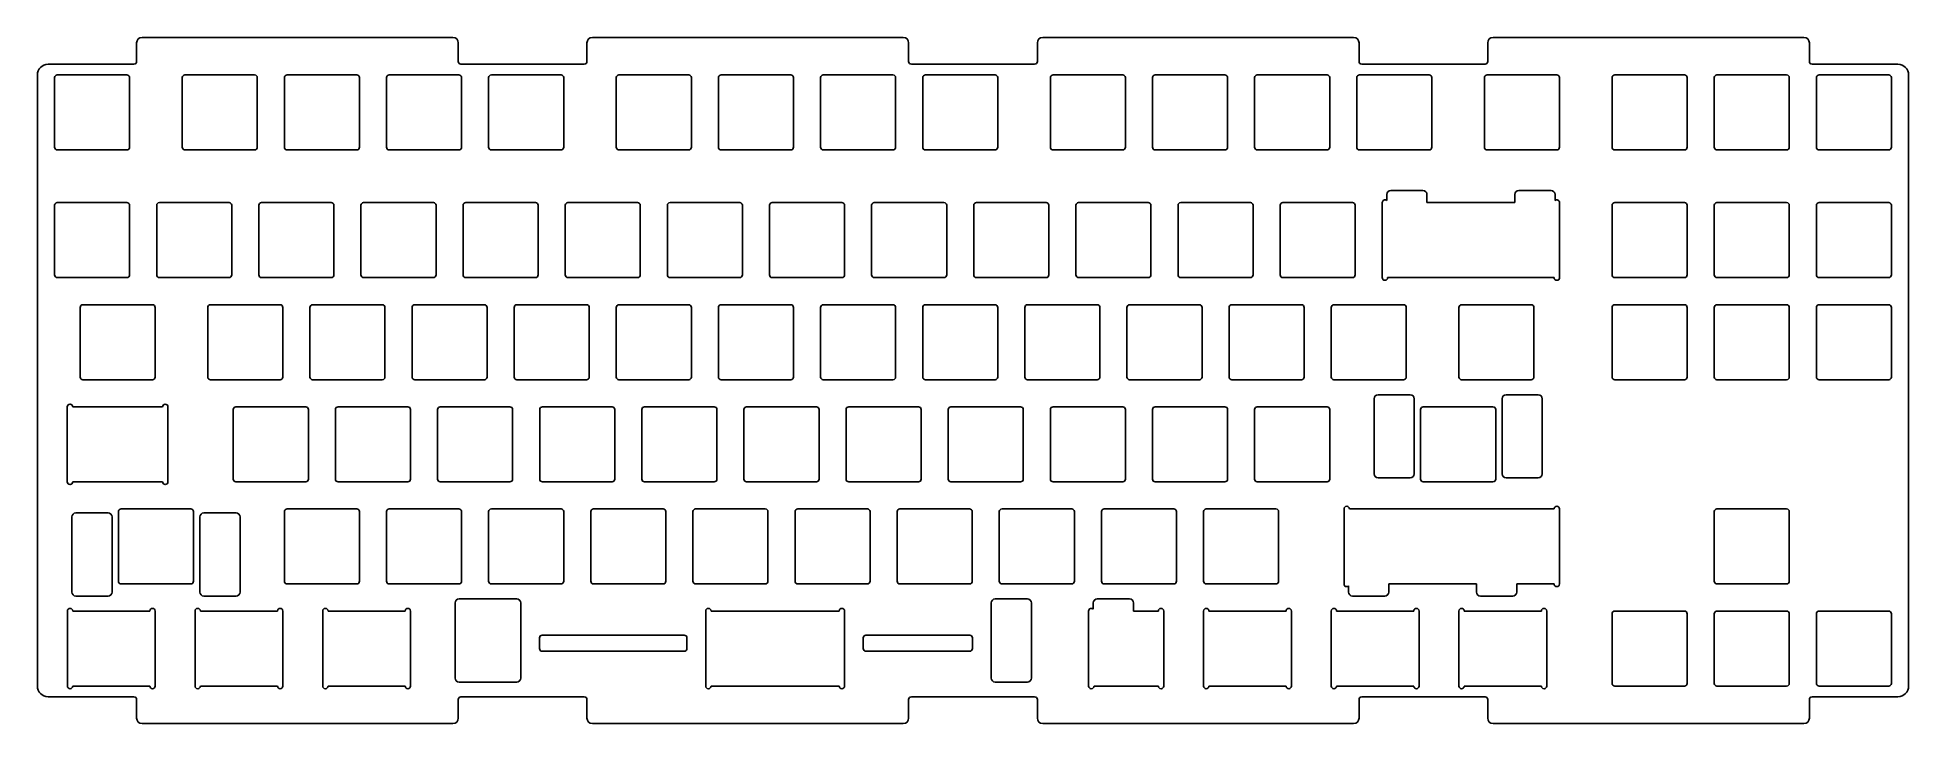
# Model space of a CAD drawing. Header units: inches. Extents: x -241 to 108, y -29 to 99.
import ezdxf

# ---------------------------------------------------------------- set-up
doc = ezdxf.new("R2010")
doc.units = ezdxf.units.IN
doc.header["$MEASUREMENT"] = 0

msp = doc.modelspace()

# ---------------------------------------------------------------- linework, layer by layer
for p, q in [((-222.17, 98.18, 1), (-222.17, 94.68, 1)), ((-163.17, 99.18, 1), (-221.17, 99.18, 1)), ((-162.17, 94.68, 1), (-162.17, 98.18, 1)), ((-138.17, 98.18, 1), (-138.17, 94.68, 1)), ((-79.17, 99.18, 1), (-137.17, 99.18, 1)), ((-78.17, 94.68, 1), (-78.17, 98.18, 1)), ((-54.17, 98.18, 1), (-54.17, 94.68, 1)), ((4.83, 99.18, 1), (-53.17, 99.18, 1)), ((5.83, 94.68, 1), (5.83, 98.18, 1)), ((29.83, 98.18, 1), (29.83, 94.68, 1)), ((88.83, 99.18, 1), (30.83, 99.18, 1)), ((89.83, 94.68, 1), (89.83, 98.18, 1)), ((-240.68, 92.18, 1), (-240.68, -21.84, 1)), ((-222.67, 94.18, 1), (-238.68, 94.18, 1)), ((-237.48, 91.68, 1), (-237.48, 78.68, 1)), ((-236.98, 92.18, 1), (-223.98, 92.18, 1)), ((-223.48, 91.68, 1), (-223.48, 78.68, 1)), ((-213.66, 78.68, 1), (-213.66, 91.68, 1)), ((-213.16, 92.18, 1), (-200.16, 92.18, 1)), ((-199.66, 91.68, 1), (-199.66, 78.68, 1)), ((-194.61, 78.68, 1), (-194.61, 91.68, 1)), ((-194.11, 92.18, 1), (-181.11, 92.18, 1)), ((-180.61, 91.68, 1), (-180.61, 78.68, 1)), ((-175.56, 78.68, 1), (-175.56, 91.68, 1)), ((-175.06, 92.18, 1), (-162.06, 92.18, 1)), ((-138.67, 94.18, 1), (-161.67, 94.18, 1)), ((-161.56, 91.68, 1), (-161.56, 78.68, 1)), ((-156.51, 78.68, 1), (-156.51, 91.68, 1)), ((-156.01, 92.18, 1), (-143.01, 92.18, 1)), ((-142.51, 91.68, 1), (-142.51, 78.68, 1)), ((-132.7, 78.68, 1), (-132.7, 91.68, 1)), ((-132.2, 92.18, 1), (-119.2, 92.18, 1)), ((-118.7, 91.68, 1), (-118.7, 78.68, 1)), ((-113.65, 78.68, 1), (-113.65, 91.68, 1)), ((-113.15, 92.18, 1), (-100.15, 92.18, 1)), ((-99.65, 91.68, 1), (-99.65, 78.68, 1)), ((-94.6, 78.68, 1), (-94.6, 91.68, 1)), ((-94.1, 92.18, 1), (-81.1, 92.18, 1)), ((-80.6, 91.68, 1), (-80.6, 78.68, 1)), ((-54.67, 94.18, 1), (-77.67, 94.18, 1)), ((-75.55, 78.68, 1), (-75.55, 91.68, 1)), ((-75.05, 92.18, 1), (-62.05, 92.18, 1)), ((-61.55, 91.68, 1), (-61.55, 78.68, 1)), ((-51.74, 78.68, 1), (-51.74, 91.68, 1)), ((-51.24, 92.18, 1), (-38.24, 92.18, 1)), ((-37.74, 91.68, 1), (-37.74, 78.68, 1)), ((-32.69, 78.68, 1), (-32.69, 91.68, 1)), ((-32.19, 92.18, 1), (-19.19, 92.18, 1)), ((-18.69, 91.68, 1), (-18.69, 78.68, 1)), ((-13.64, 78.68, 1), (-13.64, 91.68, 1)), ((-13.14, 92.18, 1), (-0.14, 92.18, 1)), ((0.36, 91.68, 1), (0.36, 78.68, 1)), ((5.41, 78.68, 1), (5.41, 91.68, 1)), ((5.91, 92.18, 1), (18.91, 92.18, 1)), ((29.33, 94.18, 1), (6.33, 94.18, 1)), ((19.41, 91.68, 1), (19.41, 78.68, 1)), ((29.22, 78.68, 1), (29.22, 91.68, 1)), ((29.72, 92.18, 1), (42.72, 92.18, 1)), ((43.22, 91.68, 1), (43.22, 78.68, 1)), ((53.04, 78.68, 1), (53.04, 91.68, 1)), ((53.54, 92.18, 1), (66.54, 92.18, 1)), ((67.04, 91.68, 1), (67.04, 78.68, 1)), ((72.09, 78.68, 1), (72.09, 91.68, 1)), ((72.59, 92.18, 1), (85.59, 92.18, 1)), ((86.09, 91.68, 1), (86.09, 78.68, 1)), ((90.33, 94.18, 1), (106.34, 94.18, 1)), ((91.14, 78.68, 1), (91.14, 91.68, 1)), ((91.64, 92.18, 1), (104.64, 92.18, 1)), ((105.14, 91.68, 1), (105.14, 78.68, 1)), ((108.34, 92.18, 1), (108.34, -21.84, 1)), ((-236.98, 78.18, 1), (-223.98, 78.18, 1)), ((-213.16, 78.18, 1), (-200.16, 78.18, 1)), ((-194.11, 78.18, 1), (-181.11, 78.18, 1)), ((-175.06, 78.18, 1), (-162.06, 78.18, 1)), ((-156.01, 78.18, 1), (-143.01, 78.18, 1)), ((-132.2, 78.18, 1), (-119.2, 78.18, 1)), ((-113.15, 78.18, 1), (-100.15, 78.18, 1)), ((-94.1, 78.18, 1), (-81.1, 78.18, 1)), ((-75.05, 78.18, 1), (-62.05, 78.18, 1)), ((-51.24, 78.18, 1), (-38.24, 78.18, 1)), ((-32.19, 78.18, 1), (-19.19, 78.18, 1)), ((-13.14, 78.18, 1), (-0.14, 78.18, 1)), ((5.91, 78.18, 1), (18.91, 78.18, 1)), ((29.72, 78.18, 1), (42.72, 78.18, 1)), ((53.54, 78.18, 1), (66.54, 78.18, 1)), ((72.59, 78.18, 1), (85.59, 78.18, 1)), ((91.64, 78.18, 1), (104.64, 78.18, 1)), ((11.01, 69.86, 1), (11.01, 68.73, 1)), ((17.76, 70.61, 1), (11.76, 70.61, 1)), ((18.51, 68.36, 1), (18.51, 69.86, 1)), ((34.89, 69.86, 1), (34.89, 68.36, 1)), ((41.64, 70.61, 1), (35.64, 70.61, 1)), ((42.39, 68.73, 1), (42.39, 69.86, 1)), ((-237.48, 67.86, 1), (-237.48, 54.86, 1)), ((-236.98, 68.36, 1), (-223.98, 68.36, 1)), ((-223.48, 67.86, 1), (-223.48, 54.86, 1)), ((-218.43, 54.86, 1), (-218.43, 67.86, 1)), ((-217.93, 68.36, 1), (-204.93, 68.36, 1)), ((-204.43, 67.86, 1), (-204.43, 54.86, 1)), ((-199.38, 54.86, 1), (-199.38, 67.86, 1)), ((-198.88, 68.36, 1), (-185.88, 68.36, 1)), ((-185.38, 67.86, 1), (-185.38, 54.86, 1)), ((-180.33, 54.86, 1), (-180.33, 67.86, 1)), ((-179.83, 68.36, 1), (-166.83, 68.36, 1)), ((-166.33, 67.86, 1), (-166.33, 54.86, 1)), ((-161.28, 54.86, 1), (-161.28, 67.86, 1)), ((-160.78, 68.36, 1), (-147.78, 68.36, 1)), ((-147.28, 67.86, 1), (-147.28, 54.86, 1)), ((-142.23, 54.86, 1), (-142.23, 67.86, 1)), ((-141.73, 68.36, 1), (-128.73, 68.36, 1)), ((-128.23, 67.86, 1), (-128.23, 54.86, 1)), ((-123.18, 54.86, 1), (-123.18, 67.86, 1)), ((-122.68, 68.36, 1), (-109.68, 68.36, 1)), ((-109.18, 67.86, 1), (-109.18, 54.86, 1)), ((-104.13, 54.86, 1), (-104.13, 67.86, 1)), ((-103.63, 68.36, 1), (-90.63, 68.36, 1)), ((-90.13, 67.86, 1), (-90.13, 54.86, 1)), ((-85.08, 54.86, 1), (-85.08, 67.86, 1)), ((-84.58, 68.36, 1), (-71.58, 68.36, 1)), ((-71.08, 67.86, 1), (-71.08, 54.86, 1)), ((-66.03, 54.86, 1), (-66.03, 67.86, 1)), ((-65.53, 68.36, 1), (-52.53, 68.36, 1)), ((-52.03, 67.86, 1), (-52.03, 54.86, 1)), ((-46.98, 54.86, 1), (-46.98, 67.86, 1)), ((-46.48, 68.36, 1), (-33.48, 68.36, 1)), ((-32.98, 67.86, 1), (-32.98, 54.86, 1)), ((-27.93, 54.86, 1), (-27.93, 67.86, 1)), ((-27.43, 68.36, 1), (-14.43, 68.36, 1)), ((-13.93, 67.86, 1), (-13.93, 54.86, 1)), ((-8.88, 54.86, 1), (-8.88, 67.86, 1)), ((-8.38, 68.36, 1), (4.62, 68.36, 1)), ((5.12, 67.86, 1), (5.12, 54.86, 1)), ((10.17, 54.36, 1), (10.17, 68.36, 1)), ((18.51, 68.36, 1), (34.89, 68.36, 1)), ((43.22, 68.36, 1), (43.22, 54.36, 1)), ((53.04, 54.86, 1), (53.04, 67.86, 1)), ((53.54, 68.36, 1), (66.54, 68.36, 1)), ((67.04, 67.86, 1), (67.04, 54.86, 1)), ((72.09, 54.86, 1), (72.09, 67.86, 1)), ((72.59, 68.36, 1), (85.59, 68.36, 1)), ((86.09, 67.86, 1), (86.09, 54.86, 1)), ((91.14, 54.86, 1), (91.14, 67.86, 1)), ((91.64, 68.36, 1), (104.64, 68.36, 1)), ((105.14, 67.86, 1), (105.14, 54.86, 1)), ((-236.98, 54.36, 1), (-223.98, 54.36, 1)), ((-217.93, 54.36, 1), (-204.93, 54.36, 1)), ((-198.88, 54.36, 1), (-185.88, 54.36, 1)), ((-179.83, 54.36, 1), (-166.83, 54.36, 1)), ((-160.78, 54.36, 1), (-147.78, 54.36, 1)), ((-141.73, 54.36, 1), (-128.73, 54.36, 1)), ((-122.68, 54.36, 1), (-109.68, 54.36, 1)), ((-103.63, 54.36, 1), (-90.63, 54.36, 1)), ((-84.58, 54.36, 1), (-71.58, 54.36, 1)), ((-65.53, 54.36, 1), (-52.53, 54.36, 1)), ((-46.48, 54.36, 1), (-33.48, 54.36, 1)), ((-27.43, 54.36, 1), (-14.43, 54.36, 1)), ((-8.38, 54.36, 1), (4.62, 54.36, 1)), ((42.22, 54.36, 1), (11.17, 54.36, 1)), ((53.54, 54.36, 1), (66.54, 54.36, 1)), ((72.59, 54.36, 1), (85.59, 54.36, 1)), ((91.64, 54.36, 1), (104.64, 54.36, 1)), ((-232.21, 49.31, 1), (-219.21, 49.31, 1)), ((-208.4, 49.31, 1), (-195.4, 49.31, 1)), ((-189.35, 49.31, 1), (-176.35, 49.31, 1)), ((-170.3, 49.31, 1), (-157.3, 49.31, 1)), ((-151.25, 49.31, 1), (-138.25, 49.31, 1)), ((-132.2, 49.31, 1), (-119.2, 49.31, 1)), ((-113.15, 49.31, 1), (-100.15, 49.31, 1)), ((-94.1, 49.31, 1), (-81.1, 49.31, 1)), ((-75.05, 49.31, 1), (-62.05, 49.31, 1)), ((-56, 49.31, 1), (-43, 49.31, 1)), ((-36.95, 49.31, 1), (-23.95, 49.31, 1)), ((-17.9, 49.31, 1), (-4.9, 49.31, 1)), ((1.15, 49.31, 1), (14.15, 49.31, 1)), ((24.96, 49.31, 1), (37.96, 49.31, 1)), ((53.54, 49.31, 1), (66.54, 49.31, 1)), ((72.59, 49.31, 1), (85.59, 49.31, 1)), ((91.64, 49.31, 1), (104.64, 49.31, 1)), ((-232.71, 35.81, 1), (-232.71, 48.81, 1)), ((-218.71, 48.81, 1), (-218.71, 35.81, 1)), ((-208.9, 35.81, 1), (-208.9, 48.81, 1)), ((-194.9, 48.81, 1), (-194.9, 35.81, 1)), ((-189.85, 35.81, 1), (-189.85, 48.81, 1)), ((-175.85, 48.81, 1), (-175.85, 35.81, 1)), ((-170.8, 35.81, 1), (-170.8, 48.81, 1)), ((-156.8, 48.81, 1), (-156.8, 35.81, 1)), ((-151.75, 35.81, 1), (-151.75, 48.81, 1)), ((-137.75, 48.81, 1), (-137.75, 35.81, 1)), ((-132.7, 35.81, 1), (-132.7, 48.81, 1)), ((-118.7, 48.81, 1), (-118.7, 35.81, 1)), ((-113.65, 35.81, 1), (-113.65, 48.81, 1)), ((-99.65, 48.81, 1), (-99.65, 35.81, 1)), ((-94.6, 35.81, 1), (-94.6, 48.81, 1)), ((-80.6, 48.81, 1), (-80.6, 35.81, 1)), ((-75.55, 35.81, 1), (-75.55, 48.81, 1)), ((-61.55, 48.81, 1), (-61.55, 35.81, 1)), ((-56.5, 35.81, 1), (-56.5, 48.81, 1)), ((-42.5, 48.81, 1), (-42.5, 35.81, 1)), ((-37.45, 35.81, 1), (-37.45, 48.81, 1)), ((-23.45, 48.81, 1), (-23.45, 35.81, 1)), ((-18.4, 35.81, 1), (-18.4, 48.81, 1)), ((-4.4, 48.81, 1), (-4.4, 35.81, 1)), ((0.65, 35.81, 1), (0.65, 48.81, 1)), ((14.65, 48.81, 1), (14.65, 35.81, 1)), ((24.46, 35.81, 1), (24.46, 48.81, 1)), ((38.46, 48.81, 1), (38.46, 35.81, 1)), ((53.04, 35.81, 1), (53.04, 48.81, 1)), ((67.04, 48.81, 1), (67.04, 35.81, 1)), ((72.09, 35.81, 1), (72.09, 48.81, 1)), ((86.09, 48.81, 1), (86.09, 35.81, 1)), ((91.14, 35.81, 1), (91.14, 48.81, 1)), ((105.14, 48.81, 1), (105.14, 35.81, 1)), ((-232.21, 35.31, 1), (-219.21, 35.31, 1)), ((-208.4, 35.31, 1), (-195.4, 35.31, 1)), ((-189.35, 35.31, 1), (-176.35, 35.31, 1)), ((-170.3, 35.31, 1), (-157.3, 35.31, 1)), ((-151.25, 35.31, 1), (-138.25, 35.31, 1)), ((-132.2, 35.31, 1), (-119.2, 35.31, 1)), ((-113.15, 35.31, 1), (-100.15, 35.31, 1)), ((-94.1, 35.31, 1), (-81.1, 35.31, 1)), ((-75.05, 35.31, 1), (-62.05, 35.31, 1)), ((-56, 35.31, 1), (-43, 35.31, 1)), ((-36.95, 35.31, 1), (-23.95, 35.31, 1)), ((-17.9, 35.31, 1), (-4.9, 35.31, 1)), ((1.15, 35.31, 1), (14.15, 35.31, 1)), ((24.96, 35.31, 1), (37.96, 35.31, 1)), ((53.54, 35.31, 1), (66.54, 35.31, 1)), ((72.59, 35.31, 1), (85.59, 35.31, 1)), ((91.64, 35.31, 1), (104.64, 35.31, 1)), ((8.63, 17.76, 1), (8.63, 31.76, 1)), ((9.38, 32.51, 1), (15.38, 32.51, 1)), ((16.13, 31.76, 1), (16.13, 17.76, 1)), ((32.51, 17.76, 1), (32.51, 31.76, 1)), ((33.26, 32.51, 1), (39.26, 32.51, 1)), ((40.01, 31.76, 1), (40.01, 17.76, 1)), ((-235.1, 16.26, 1), (-235.1, 30.26, 1)), ((-234.1, 30.26, 1), (-217.33, 30.26, 1)), ((-216.33, 30.26, 1), (-216.33, 16.26, 1)), ((-204.14, 16.76, 1), (-204.14, 29.76, 1)), ((-203.64, 30.26, 1), (-190.64, 30.26, 1)), ((-190.14, 29.76, 1), (-190.14, 16.76, 1)), ((-185.09, 16.76, 1), (-185.09, 29.76, 1)), ((-184.59, 30.26, 1), (-171.59, 30.26, 1)), ((-171.09, 29.76, 1), (-171.09, 16.76, 1)), ((-166.04, 16.76, 1), (-166.04, 29.76, 1)), ((-165.54, 30.26, 1), (-152.54, 30.26, 1)), ((-152.04, 29.76, 1), (-152.04, 16.76, 1)), ((-146.99, 16.76, 1), (-146.99, 29.76, 1)), ((-146.49, 30.26, 1), (-133.49, 30.26, 1)), ((-132.99, 29.76, 1), (-132.99, 16.76, 1)), ((-127.94, 16.76, 1), (-127.94, 29.76, 1)), ((-127.44, 30.26, 1), (-114.44, 30.26, 1)), ((-113.94, 29.76, 1), (-113.94, 16.76, 1)), ((-108.89, 16.76, 1), (-108.89, 29.76, 1)), ((-108.39, 30.26, 1), (-95.39, 30.26, 1)), ((-94.89, 29.76, 1), (-94.89, 16.76, 1)), ((-89.84, 16.76, 1), (-89.84, 29.76, 1)), ((-89.34, 30.26, 1), (-76.34, 30.26, 1)), ((-75.84, 29.76, 1), (-75.84, 16.76, 1)), ((-70.79, 16.76, 1), (-70.79, 29.76, 1)), ((-70.29, 30.26, 1), (-57.29, 30.26, 1)), ((-56.79, 29.76, 1), (-56.79, 16.76, 1)), ((-51.74, 16.76, 1), (-51.74, 29.76, 1)), ((-51.24, 30.26, 1), (-38.24, 30.26, 1)), ((-37.74, 29.76, 1), (-37.74, 16.76, 1)), ((-32.69, 16.76, 1), (-32.69, 29.76, 1)), ((-32.19, 30.26, 1), (-19.19, 30.26, 1)), ((-18.69, 29.76, 1), (-18.69, 16.76, 1)), ((-13.64, 16.76, 1), (-13.64, 29.76, 1)), ((-13.14, 30.26, 1), (-0.14, 30.26, 1)), ((0.36, 29.76, 1), (0.36, 16.76, 1)), ((17.32, 16.76, 1), (17.32, 29.76, 1)), ((30.82, 30.26, 1), (17.82, 30.26, 1)), ((31.32, 29.76, 1), (31.32, 16.76, 1)), ((-217.33, 16.26, 1), (-234.1, 16.26, 1)), ((-203.64, 16.26, 1), (-190.64, 16.26, 1)), ((-184.59, 16.26, 1), (-171.59, 16.26, 1)), ((-165.54, 16.26, 1), (-152.54, 16.26, 1)), ((-146.49, 16.26, 1), (-133.49, 16.26, 1)), ((-127.44, 16.26, 1), (-114.44, 16.26, 1)), ((-108.39, 16.26, 1), (-95.39, 16.26, 1)), ((-89.34, 16.26, 1), (-76.34, 16.26, 1)), ((-70.29, 16.26, 1), (-57.29, 16.26, 1)), ((-51.24, 16.26, 1), (-38.24, 16.26, 1)), ((-32.19, 16.26, 1), (-19.19, 16.26, 1)), ((-13.14, 16.26, 1), (-0.14, 16.26, 1)), ((15.38, 17.01, 1), (9.38, 17.01, 1)), ((30.82, 16.26, 1), (17.82, 16.26, 1)), ((39.26, 17.01, 1), (33.26, 17.01, 1)), ((-225.57, -2.29, 1), (-225.57, 10.71, 1)), ((-212.07, 11.21, 1), (-225.07, 11.21, 1)), ((-211.57, 10.71, 1), (-211.57, -2.29, 1)), ((-194.61, -2.29, 1), (-194.61, 10.71, 1)), ((-194.11, 11.21, 1), (-181.11, 11.21, 1)), ((-180.61, 10.71, 1), (-180.61, -2.29, 1)), ((-175.56, -2.29, 1), (-175.56, 10.71, 1)), ((-175.06, 11.21, 1), (-162.06, 11.21, 1)), ((-161.56, 10.71, 1), (-161.56, -2.29, 1)), ((-156.51, -2.29, 1), (-156.51, 10.71, 1)), ((-156.01, 11.21, 1), (-143.01, 11.21, 1)), ((-142.51, 10.71, 1), (-142.51, -2.29, 1)), ((-137.46, -2.29, 1), (-137.46, 10.71, 1)), ((-136.96, 11.21, 1), (-123.96, 11.21, 1)), ((-123.46, 10.71, 1), (-123.46, -2.29, 1)), ((-118.41, -2.29, 1), (-118.41, 10.71, 1)), ((-117.91, 11.21, 1), (-104.91, 11.21, 1)), ((-104.41, 10.71, 1), (-104.41, -2.29, 1)), ((-99.36, -2.29, 1), (-99.36, 10.71, 1)), ((-98.86, 11.21, 1), (-85.86, 11.21, 1)), ((-85.36, 10.71, 1), (-85.36, -2.29, 1)), ((-80.31, -2.29, 1), (-80.31, 10.71, 1)), ((-79.81, 11.21, 1), (-66.81, 11.21, 1)), ((-66.31, 10.71, 1), (-66.31, -2.29, 1)), ((-61.26, -2.29, 1), (-61.26, 10.71, 1)), ((-60.76, 11.21, 1), (-47.76, 11.21, 1)), ((-47.26, 10.71, 1), (-47.26, -2.29, 1)), ((-42.21, -2.29, 1), (-42.21, 10.71, 1)), ((-41.71, 11.21, 1), (-28.71, 11.21, 1)), ((-28.21, 10.71, 1), (-28.21, -2.29, 1)), ((-23.16, -2.29, 1), (-23.16, 10.71, 1)), ((-22.66, 11.21, 1), (-9.66, 11.21, 1)), ((-9.16, 10.71, 1), (-9.16, -2.29, 1)), ((3.03, -2.79, 1), (3.03, 11.21, 1)), ((4.03, 11.21, 1), (42.22, 11.21, 1)), ((43.22, 11.21, 1), (43.22, -2.79, 1)), ((72.09, -2.29, 1), (72.09, 10.71, 1)), ((72.59, 11.21, 1), (85.59, 11.21, 1)), ((86.09, 10.71, 1), (86.09, -2.29, 1)), ((-234.26, -4.29, 1), (-234.26, 9.71, 1)), ((-233.51, 10.46, 1), (-227.51, 10.46, 1)), ((-226.76, 9.71, 1), (-226.76, -4.29, 1)), ((-210.38, -4.29, 1), (-210.38, 9.71, 1)), ((-209.63, 10.46, 1), (-203.63, 10.46, 1)), ((-202.88, 9.71, 1), (-202.88, -4.29, 1)), ((-212.07, -2.79, 1), (-225.07, -2.79, 1)), ((-194.11, -2.79, 1), (-181.11, -2.79, 1)), ((-175.06, -2.79, 1), (-162.06, -2.79, 1)), ((-156.01, -2.79, 1), (-143.01, -2.79, 1)), ((-136.96, -2.79, 1), (-123.96, -2.79, 1)), ((-117.91, -2.79, 1), (-104.91, -2.79, 1)), ((-98.86, -2.79, 1), (-85.86, -2.79, 1)), ((-79.81, -2.79, 1), (-66.81, -2.79, 1)), ((-60.76, -2.79, 1), (-47.76, -2.79, 1)), ((-41.71, -2.79, 1), (-28.71, -2.79, 1)), ((-22.66, -2.79, 1), (-9.66, -2.79, 1)), ((3.87, -4.29, 1), (3.87, -3.16, 1)), ((27.74, -2.79, 1), (11.37, -2.79, 1)), ((11.37, -2.79, 1), (11.37, -4.29, 1)), ((27.74, -4.29, 1), (27.74, -2.79, 1)), ((42.22, -2.79, 1), (35.24, -2.79, 1)), ((35.24, -2.79, 1), (35.24, -4.29, 1)), ((72.59, -2.79, 1), (85.59, -2.79, 1)), ((-227.51, -5.04, 1), (-233.51, -5.04, 1)), ((-203.63, -5.04, 1), (-209.63, -5.04, 1)), ((-162.78, -20.34, 1), (-162.78, -6.34, 1)), ((-162.03, -5.59, 1), (-151.28, -5.59, 1)), ((-150.53, -6.34, 1), (-150.53, -20.34, 1)), ((-62.78, -20.34, 1), (-62.78, -6.34, 1)), ((-62.03, -5.59, 1), (-56.03, -5.59, 1)), ((-55.28, -6.34, 1), (-55.28, -20.34, 1)), ((-43.73, -7.5, 1), (-43.73, -6.34, 1)), ((-42.98, -5.59, 1), (-36.98, -5.59, 1)), ((-36.23, -6.34, 1), (-36.23, -7.84, 1)), ((10.62, -5.04, 1), (4.62, -5.04, 1)), ((34.49, -5.04, 1), (28.49, -5.04, 1)), ((-235.09, -21.84, 1), (-235.09, -7.84, 1)), ((-234.09, -7.84, 1), (-219.71, -7.84, 1)), ((-218.71, -7.84, 1), (-218.71, -21.84, 1)), ((-211.28, -21.84, 1), (-211.28, -7.84, 1)), ((-210.28, -7.84, 1), (-195.9, -7.84, 1)), ((-194.9, -7.84, 1), (-194.9, -21.84, 1)), ((-187.47, -21.84, 1), (-187.47, -7.84, 1)), ((-186.47, -7.84, 1), (-172.09, -7.84, 1)), ((-171.09, -7.84, 1), (-171.09, -21.84, 1)), ((-116.03, -21.84, 1), (-116.03, -7.84, 1)), ((-115.03, -7.84, 1), (-91.13, -7.84, 1)), ((-90.13, -7.84, 1), (-90.13, -21.84, 1)), ((-44.6, -21.84, 1), (-44.6, -7.84, 1)), ((-36.23, -7.84, 1), (-31.6, -7.84, 1)), ((-30.6, -7.84, 1), (-30.6, -21.84, 1)), ((-23.16, -21.84, 1), (-23.16, -7.84, 1)), ((-22.16, -7.84, 1), (-7.78, -7.84, 1)), ((-6.78, -7.84, 1), (-6.78, -21.84, 1)), ((0.65, -21.84, 1), (0.65, -7.84, 1)), ((1.65, -7.84, 1), (16.03, -7.84, 1)), ((17.03, -7.84, 1), (17.03, -21.84, 1)), ((24.46, -21.84, 1), (24.46, -7.84, 1)), ((25.46, -7.84, 1), (39.84, -7.84, 1)), ((40.84, -7.84, 1), (40.84, -21.84, 1)), ((53.04, -21.34, 1), (53.04, -8.34, 1)), ((53.54, -7.84, 1), (66.54, -7.84, 1)), ((67.04, -8.34, 1), (67.04, -21.34, 1)), ((72.09, -21.34, 1), (72.09, -8.34, 1)), ((72.59, -7.84, 1), (85.59, -7.84, 1)), ((86.09, -8.34, 1), (86.09, -21.34, 1)), ((91.14, -21.34, 1), (91.14, -8.34, 1)), ((91.64, -7.84, 1), (104.64, -7.84, 1)), ((105.14, -8.34, 1), (105.14, -21.34, 1)), ((-147.03, -14.84, 1), (-147.03, -12.84, 1)), ((-146.53, -12.34, 1), (-120.03, -12.34, 1)), ((-119.53, -12.84, 1), (-119.53, -14.84, 1)), ((-86.63, -14.84, 1), (-86.63, -12.84, 1)), ((-86.13, -12.34, 1), (-66.78, -12.34, 1)), ((-66.28, -12.84, 1), (-66.28, -14.84, 1)), ((-120.03, -15.34, 1), (-146.53, -15.34, 1)), ((-66.78, -15.34, 1), (-86.13, -15.34, 1)), ((-222.67, -23.84, 1), (-238.68, -23.84, 1)), ((-219.71, -21.84, 1), (-234.09, -21.84, 1)), ((-222.17, -24.34, 1), (-222.17, -27.84, 1)), ((-195.9, -21.84, 1), (-210.28, -21.84, 1)), ((-172.09, -21.84, 1), (-186.47, -21.84, 1)), ((-162.17, -27.84, 1), (-162.17, -24.34, 1)), ((-151.28, -21.09, 1), (-162.03, -21.09, 1)), ((-161.67, -23.84, 1), (-138.67, -23.84, 1)), ((-138.17, -24.34, 1), (-138.17, -27.84, 1)), ((-91.13, -21.84, 1), (-115.03, -21.84, 1)), ((-78.17, -27.84, 1), (-78.17, -24.34, 1)), ((-77.67, -23.84, 1), (-54.67, -23.84, 1)), ((-56.03, -21.09, 1), (-62.03, -21.09, 1)), ((-54.17, -24.34, 1), (-54.17, -27.84, 1)), ((-31.6, -21.84, 1), (-43.6, -21.84, 1)), ((-7.78, -21.84, 1), (-22.16, -21.84, 1)), ((16.03, -21.84, 1), (1.65, -21.84, 1)), ((5.83, -27.84, 1), (5.83, -24.34, 1)), ((6.33, -23.84, 1), (29.33, -23.84, 1)), ((39.84, -21.84, 1), (25.46, -21.84, 1)), ((29.83, -24.34, 1), (29.83, -27.84, 1)), ((53.54, -21.84, 1), (66.54, -21.84, 1)), ((72.59, -21.84, 1), (85.59, -21.84, 1)), ((89.83, -27.84, 1), (89.83, -24.34, 1)), ((90.33, -23.84, 1), (106.34, -23.84, 1)), ((91.64, -21.84, 1), (104.64, -21.84, 1)), ((-221.17, -28.84, 1), (-163.17, -28.84, 1)), ((-137.17, -28.84, 1), (-79.17, -28.84, 1)), ((-53.17, -28.84, 1), (4.83, -28.84, 1)), ((30.83, -28.84, 1), (88.83, -28.84, 1))]:
    msp.add_line(p, q)
for centre, radius, start, end in [((-221.17, 98.18, 1), 1, 90, 180), ((-163.17, 98.18, 1), 1, 0, 90), ((-137.17, 98.18, 1), 1, 90, 180), ((-79.17, 98.18, 1), 1, 0, 90), ((-53.17, 98.18, 1), 1, 90, 180), ((4.83, 98.18, 1), 1, 0, 90), ((30.83, 98.18, 1), 1, 90, 180), ((88.83, 98.18, 1), 1, 0, 90), ((-222.67, 94.68, 1), 0.5, 270, 0), ((-161.67, 94.68, 1), 0.5, 180, 270), ((-138.67, 94.68, 1), 0.5, 270, 0), ((-77.67, 94.68, 1), 0.5, 180, 270), ((-54.67, 94.68, 1), 0.5, 270, 0), ((6.33, 94.68, 1), 0.5, 180, 270), ((29.33, 94.68, 1), 0.5, 270, 0), ((90.33, 94.68, 1), 0.5, 180, 270), ((-238.68, 92.18, 1), 2, 90, 180), ((-236.98, 91.68, 1), 0.5, 90, 180), ((-223.98, 91.68, 1), 0.5, 0, 90), ((-213.16, 91.68, 1), 0.5, 90, 180), ((-200.16, 91.68, 1), 0.5, 0, 90), ((-194.11, 91.68, 1), 0.5, 90, 180), ((-181.11, 91.68, 1), 0.5, 0, 90), ((-175.06, 91.68, 1), 0.5, 90, 180), ((-162.06, 91.68, 1), 0.5, 0, 90), ((-156.01, 91.68, 1), 0.5, 90, 180), ((-143.01, 91.68, 1), 0.5, 0, 90), ((-132.2, 91.68, 1), 0.5, 90, 180), ((-119.2, 91.68, 1), 0.5, 0, 90), ((-113.15, 91.68, 1), 0.5, 90, 180), ((-100.15, 91.68, 1), 0.5, 0, 90), ((-94.1, 91.68, 1), 0.5, 90, 180), ((-81.1, 91.68, 1), 0.5, 0, 90), ((-75.05, 91.68, 1), 0.5, 90, 180), ((-62.05, 91.68, 1), 0.5, 0, 90), ((-51.24, 91.68, 1), 0.5, 90, 180), ((-38.24, 91.68, 1), 0.5, 0, 90), ((-32.19, 91.68, 1), 0.5, 90, 180), ((-19.19, 91.68, 1), 0.5, 0, 90), ((-13.14, 91.68, 1), 0.5, 90, 180), ((-0.14, 91.68, 1), 0.5, 0, 90), ((5.91, 91.68, 1), 0.5, 90, 180), ((18.91, 91.68, 1), 0.5, 0, 90), ((29.72, 91.68, 1), 0.5, 90, 180), ((42.72, 91.68, 1), 0.5, 0, 90), ((53.54, 91.68, 1), 0.5, 90, 180), ((66.54, 91.68, 1), 0.5, 0, 90), ((72.59, 91.68, 1), 0.5, 90, 180), ((85.59, 91.68, 1), 0.5, 0, 90), ((91.64, 91.68, 1), 0.5, 90, 180), ((104.64, 91.68, 1), 0.5, 0, 90), ((106.34, 92.18, 1), 2, 0, 90), ((-236.98, 78.68, 1), 0.5, 180, 270), ((-223.98, 78.68, 1), 0.5, 270, 0), ((-213.16, 78.68, 1), 0.5, 180, 270), ((-200.16, 78.68, 1), 0.5, 270, 0), ((-194.11, 78.68, 1), 0.5, 180, 270), ((-181.11, 78.68, 1), 0.5, 270, 0), ((-175.06, 78.68, 1), 0.5, 180, 270), ((-162.06, 78.68, 1), 0.5, 270, 0), ((-156.01, 78.68, 1), 0.5, 180, 270), ((-143.01, 78.68, 1), 0.5, 270, 0), ((-132.2, 78.68, 1), 0.5, 180, 270), ((-119.2, 78.68, 1), 0.5, 270, 0), ((-113.15, 78.68, 1), 0.5, 180, 270), ((-100.15, 78.68, 1), 0.5, 270, 0), ((-94.1, 78.68, 1), 0.5, 180, 270), ((-81.1, 78.68, 1), 0.5, 270, 0), ((-75.05, 78.68, 1), 0.5, 180, 270), ((-62.05, 78.68, 1), 0.5, 270, 0), ((-51.24, 78.68, 1), 0.5, 180, 270), ((-38.24, 78.68, 1), 0.5, 270, 0), ((-32.19, 78.68, 1), 0.5, 180, 270), ((-19.19, 78.68, 1), 0.5, 270, 0), ((-13.14, 78.68, 1), 0.5, 180, 270), ((-0.14, 78.68, 1), 0.5, 270, 0), ((5.91, 78.68, 1), 0.5, 180, 270), ((18.91, 78.68, 1), 0.5, 270, 0), ((29.72, 78.68, 1), 0.5, 180, 270), ((42.72, 78.68, 1), 0.5, 270, 0), ((53.54, 78.68, 1), 0.5, 180, 270), ((66.54, 78.68, 1), 0.5, 270, 0), ((72.59, 78.68, 1), 0.5, 180, 270), ((85.59, 78.68, 1), 0.5, 270, 0), ((91.64, 78.68, 1), 0.5, 180, 270), ((104.64, 78.68, 1), 0.5, 270, 0), ((11.76, 69.86, 1), 0.75, 90, 180), ((17.76, 69.86, 1), 0.75, 0, 90), ((35.64, 69.86, 1), 0.75, 90, 180), ((41.64, 69.86, 1), 0.75, 0, 90), ((-236.98, 67.86, 1), 0.5, 90, 180), ((-223.98, 67.86, 1), 0.5, 0, 90), ((-217.93, 67.86, 1), 0.5, 90, 180), ((-204.93, 67.86, 1), 0.5, 0, 90), ((-198.88, 67.86, 1), 0.5, 90, 180), ((-185.88, 67.86, 1), 0.5, 0, 90), ((-179.83, 67.86, 1), 0.5, 90, 180), ((-166.83, 67.86, 1), 0.5, 0, 90), ((-160.78, 67.86, 1), 0.5, 90, 180), ((-147.78, 67.86, 1), 0.5, 0, 90), ((-141.73, 67.86, 1), 0.5, 90, 180), ((-128.73, 67.86, 1), 0.5, 0, 90), ((-122.68, 67.86, 1), 0.5, 90, 180), ((-109.68, 67.86, 1), 0.5, 0, 90), ((-103.63, 67.86, 1), 0.5, 90, 180), ((-90.63, 67.86, 1), 0.5, 0, 90), ((-84.58, 67.86, 1), 0.5, 90, 180), ((-71.58, 67.86, 1), 0.5, 0, 90), ((-65.53, 67.86, 1), 0.5, 90, 180), ((-52.53, 67.86, 1), 0.5, 0, 90), ((-46.48, 67.86, 1), 0.5, 90, 180), ((-33.48, 67.86, 1), 0.5, 0, 90), ((-27.43, 67.86, 1), 0.5, 90, 180), ((-14.43, 67.86, 1), 0.5, 0, 90), ((-8.38, 67.86, 1), 0.5, 90, 180), ((4.62, 67.86, 1), 0.5, 0, 90), ((10.67, 68.36, 1), 0.5, 47.6235, 180), ((10.67, 68.36, 1), 0.5, 47.6235, 180), ((42.72, 68.36, 1), 0.5, 0, 132.3765), ((42.72, 68.36, 1), 0.5, 360, 132.3765), ((53.54, 67.86, 1), 0.5, 90, 180), ((66.54, 67.86, 1), 0.5, 0, 90), ((72.59, 67.86, 1), 0.5, 90, 180), ((85.59, 67.86, 1), 0.5, 0, 90), ((91.64, 67.86, 1), 0.5, 90, 180), ((104.64, 67.86, 1), 0.5, 0, 90), ((-236.98, 54.86, 1), 0.5, 180, 270), ((-223.98, 54.86, 1), 0.5, 270, 0), ((-217.93, 54.86, 1), 0.5, 180, 270), ((-204.93, 54.86, 1), 0.5, 270, 0), ((-198.88, 54.86, 1), 0.5, 180, 270), ((-185.88, 54.86, 1), 0.5, 270, 0), ((-179.83, 54.86, 1), 0.5, 180, 270), ((-166.83, 54.86, 1), 0.5, 270, 0), ((-160.78, 54.86, 1), 0.5, 180, 270), ((-147.78, 54.86, 1), 0.5, 270, 0), ((-141.73, 54.86, 1), 0.5, 180, 270), ((-128.73, 54.86, 1), 0.5, 270, 0), ((-122.68, 54.86, 1), 0.5, 180, 270), ((-109.68, 54.86, 1), 0.5, 270, 0), ((-103.63, 54.86, 1), 0.5, 180, 270), ((-90.63, 54.86, 1), 0.5, 270, 0), ((-84.58, 54.86, 1), 0.5, 180, 270), ((-71.58, 54.86, 1), 0.5, 270, 0), ((-65.53, 54.86, 1), 0.5, 180, 270), ((-52.53, 54.86, 1), 0.5, 270, 0), ((-46.48, 54.86, 1), 0.5, 180, 270), ((-33.48, 54.86, 1), 0.5, 270, 0), ((-27.43, 54.86, 1), 0.5, 180, 270), ((-14.43, 54.86, 1), 0.5, 270, 0), ((-8.38, 54.86, 1), 0.5, 180, 270), ((4.62, 54.86, 1), 0.5, 270, 0), ((10.67, 54.36, 1), 0.5, 180, 312.3765), ((10.67, 54.36, 1), 0.5, 180, 0), ((10.67, 54.36, 1), 0.5, 180, 312.3765), ((42.72, 54.36, 1), 0.5, 180, 360), ((42.72, 54.36, 1), 0.5, 227.6235, 0), ((42.72, 54.36, 1), 0.5, 227.6235, 0), ((53.54, 54.86, 1), 0.5, 180, 270), ((66.54, 54.86, 1), 0.5, 270, 0), ((72.59, 54.86, 1), 0.5, 180, 270), ((85.59, 54.86, 1), 0.5, 270, 0), ((91.64, 54.86, 1), 0.5, 180, 270), ((104.64, 54.86, 1), 0.5, 270, 0), ((-232.21, 48.81, 1), 0.5, 90, 180), ((-219.21, 48.81, 1), 0.5, 0, 90), ((-208.4, 48.81, 1), 0.5, 90, 180), ((-195.4, 48.81, 1), 0.5, 0, 90), ((-189.35, 48.81, 1), 0.5, 90, 180), ((-176.35, 48.81, 1), 0.5, 0, 90), ((-170.3, 48.81, 1), 0.5, 90, 180), ((-157.3, 48.81, 1), 0.5, 0, 90), ((-151.25, 48.81, 1), 0.5, 90, 180), ((-138.25, 48.81, 1), 0.5, 0, 90), ((-132.2, 48.81, 1), 0.5, 90, 180), ((-119.2, 48.81, 1), 0.5, 0, 90), ((-113.15, 48.81, 1), 0.5, 90, 180), ((-100.15, 48.81, 1), 0.5, 0, 90), ((-94.1, 48.81, 1), 0.5, 90, 180), ((-81.1, 48.81, 1), 0.5, 0, 90), ((-75.05, 48.81, 1), 0.5, 90, 180), ((-62.05, 48.81, 1), 0.5, 0, 90), ((-56, 48.81, 1), 0.5, 90, 180), ((-43, 48.81, 1), 0.5, 0, 90), ((-36.95, 48.81, 1), 0.5, 90, 180), ((-23.95, 48.81, 1), 0.5, 0, 90), ((-17.9, 48.81, 1), 0.5, 90, 180), ((-4.9, 48.81, 1), 0.5, 0, 90), ((1.15, 48.81, 1), 0.5, 90, 180), ((14.15, 48.81, 1), 0.5, 0, 90), ((24.96, 48.81, 1), 0.5, 90, 180), ((37.96, 48.81, 1), 0.5, 0, 90), ((53.54, 48.81, 1), 0.5, 90, 180), ((66.54, 48.81, 1), 0.5, 0, 90), ((72.59, 48.81, 1), 0.5, 90, 180), ((85.59, 48.81, 1), 0.5, 0, 90), ((91.64, 48.81, 1), 0.5, 90, 180), ((104.64, 48.81, 1), 0.5, 0, 90), ((-232.21, 35.81, 1), 0.5, 180, 270), ((-219.21, 35.81, 1), 0.5, 270, 0), ((-208.4, 35.81, 1), 0.5, 180, 270), ((-195.4, 35.81, 1), 0.5, 270, 0), ((-189.35, 35.81, 1), 0.5, 180, 270), ((-176.35, 35.81, 1), 0.5, 270, 0), ((-170.3, 35.81, 1), 0.5, 180, 270), ((-157.3, 35.81, 1), 0.5, 270, 0), ((-151.25, 35.81, 1), 0.5, 180, 270), ((-138.25, 35.81, 1), 0.5, 270, 0), ((-132.2, 35.81, 1), 0.5, 180, 270), ((-119.2, 35.81, 1), 0.5, 270, 0), ((-113.15, 35.81, 1), 0.5, 180, 270), ((-100.15, 35.81, 1), 0.5, 270, 0), ((-94.1, 35.81, 1), 0.5, 180, 270), ((-81.1, 35.81, 1), 0.5, 270, 0), ((-75.05, 35.81, 1), 0.5, 180, 270), ((-62.05, 35.81, 1), 0.5, 270, 0), ((-56, 35.81, 1), 0.5, 180, 270), ((-43, 35.81, 1), 0.5, 270, 0), ((-36.95, 35.81, 1), 0.5, 180, 270), ((-23.95, 35.81, 1), 0.5, 270, 0), ((-17.9, 35.81, 1), 0.5, 180, 270), ((-4.9, 35.81, 1), 0.5, 270, 0), ((1.15, 35.81, 1), 0.5, 180, 270), ((14.15, 35.81, 1), 0.5, 270, 0), ((24.96, 35.81, 1), 0.5, 180, 270), ((37.96, 35.81, 1), 0.5, 270, 0), ((53.54, 35.81, 1), 0.5, 180, 270), ((66.54, 35.81, 1), 0.5, 270, 0), ((72.59, 35.81, 1), 0.5, 180, 270), ((85.59, 35.81, 1), 0.5, 270, 0), ((91.64, 35.81, 1), 0.5, 180, 270), ((104.64, 35.81, 1), 0.5, 270, 0), ((9.38, 31.76, 1), 0.75, 90, 180), ((15.38, 31.76, 1), 0.75, 0, 90), ((33.26, 31.76, 1), 0.75, 90, 180), ((39.26, 31.76, 1), 0.75, 0, 90), ((-234.6, 30.26, 1), 0.5, 0, 180), ((-216.83, 30.26, 1), 0.5, 0, 180), ((-203.64, 29.76, 1), 0.5, 90, 180), ((-190.64, 29.76, 1), 0.5, 0, 90), ((-184.59, 29.76, 1), 0.5, 90, 180), ((-171.59, 29.76, 1), 0.5, 0, 90), ((-165.54, 29.76, 1), 0.5, 90, 180), ((-152.54, 29.76, 1), 0.5, 0, 90), ((-146.49, 29.76, 1), 0.5, 90, 180), ((-133.49, 29.76, 1), 0.5, 0, 90), ((-127.44, 29.76, 1), 0.5, 90, 180), ((-114.44, 29.76, 1), 0.5, 0, 90), ((-108.39, 29.76, 1), 0.5, 90, 180), ((-95.39, 29.76, 1), 0.5, 0, 90), ((-89.34, 29.76, 1), 0.5, 90, 180), ((-76.34, 29.76, 1), 0.5, 0, 90), ((-70.29, 29.76, 1), 0.5, 90, 180), ((-57.29, 29.76, 1), 0.5, 0, 90), ((-51.24, 29.76, 1), 0.5, 90, 180), ((-38.24, 29.76, 1), 0.5, 0, 90), ((-32.19, 29.76, 1), 0.5, 90, 180), ((-19.19, 29.76, 1), 0.5, 0, 90), ((-13.14, 29.76, 1), 0.5, 90, 180), ((-0.14, 29.76, 1), 0.5, 0, 90), ((17.82, 29.76, 1), 0.5, 90, 180), ((30.82, 29.76, 1), 0.5, 0, 90), ((9.38, 17.76, 1), 0.75, 180, 270), ((15.38, 17.76, 1), 0.75, 270, 0), ((33.26, 17.76, 1), 0.75, 180, 270), ((39.26, 17.76, 1), 0.75, 270, 0), ((-234.6, 16.26, 1), 0.5, 180, 0), ((-216.83, 16.26, 1), 0.5, 180, 0), ((-203.64, 16.76, 1), 0.5, 180, 270), ((-190.64, 16.76, 1), 0.5, 270, 0), ((-184.59, 16.76, 1), 0.5, 180, 270), ((-171.59, 16.76, 1), 0.5, 270, 0), ((-165.54, 16.76, 1), 0.5, 180, 270), ((-152.54, 16.76, 1), 0.5, 270, 0), ((-146.49, 16.76, 1), 0.5, 180, 270), ((-133.49, 16.76, 1), 0.5, 270, 0), ((-127.44, 16.76, 1), 0.5, 180, 270), ((-114.44, 16.76, 1), 0.5, 270, 0), ((-108.39, 16.76, 1), 0.5, 180, 270), ((-95.39, 16.76, 1), 0.5, 270, 0), ((-89.34, 16.76, 1), 0.5, 180, 270), ((-76.34, 16.76, 1), 0.5, 270, 0), ((-70.29, 16.76, 1), 0.5, 180, 270), ((-57.29, 16.76, 1), 0.5, 270, 0), ((-51.24, 16.76, 1), 0.5, 180, 270), ((-38.24, 16.76, 1), 0.5, 270, 0), ((-32.19, 16.76, 1), 0.5, 180, 270), ((-19.19, 16.76, 1), 0.5, 270, 0), ((-13.14, 16.76, 1), 0.5, 180, 270), ((-0.14, 16.76, 1), 0.5, 270, 0), ((17.82, 16.76, 1), 0.5, 180, 270), ((30.82, 16.76, 1), 0.5, 270, 0), ((-225.07, 10.71, 1), 0.5, 90, 180), ((-212.07, 10.71, 1), 0.5, 0, 90), ((-194.11, 10.71, 1), 0.5, 90, 180), ((-181.11, 10.71, 1), 0.5, 0, 90), ((-175.06, 10.71, 1), 0.5, 90, 180), ((-162.06, 10.71, 1), 0.5, 0, 90), ((-156.01, 10.71, 1), 0.5, 90, 180), ((-143.01, 10.71, 1), 0.5, 0, 90), ((-136.96, 10.71, 1), 0.5, 90, 180), ((-123.96, 10.71, 1), 0.5, 0, 90), ((-117.91, 10.71, 1), 0.5, 90, 180), ((-104.91, 10.71, 1), 0.5, 0, 90), ((-98.86, 10.71, 1), 0.5, 90, 180), ((-85.86, 10.71, 1), 0.5, 0, 90), ((-79.81, 10.71, 1), 0.5, 90, 180), ((-66.81, 10.71, 1), 0.5, 0, 90), ((-60.76, 10.71, 1), 0.5, 90, 180), ((-47.76, 10.71, 1), 0.5, 0, 90), ((-41.71, 10.71, 1), 0.5, 90, 180), ((-28.71, 10.71, 1), 0.5, 0, 90), ((-22.66, 10.71, 1), 0.5, 90, 180), ((-9.66, 10.71, 1), 0.5, 0, 90), ((3.53, 11.21, 1), 0.5, 0, 180), ((42.72, 11.21, 1), 0.5, 0, 180), ((72.59, 10.71, 1), 0.5, 90, 180), ((85.59, 10.71, 1), 0.5, 0, 90), ((-233.51, 9.71, 1), 0.75, 90, 180), ((-227.51, 9.71, 1), 0.75, 0, 90), ((-209.63, 9.71, 1), 0.75, 90, 180), ((-203.63, 9.71, 1), 0.75, 0, 90), ((-225.07, -2.29, 1), 0.5, 180, 270), ((-212.07, -2.29, 1), 0.5, 270, 0), ((-194.11, -2.29, 1), 0.5, 180, 270), ((-181.11, -2.29, 1), 0.5, 270, 0), ((-175.06, -2.29, 1), 0.5, 180, 270), ((-162.06, -2.29, 1), 0.5, 270, 0), ((-156.01, -2.29, 1), 0.5, 180, 270), ((-143.01, -2.29, 1), 0.5, 270, 0), ((-136.96, -2.29, 1), 0.5, 180, 270), ((-123.96, -2.29, 1), 0.5, 270, 0), ((-117.91, -2.29, 1), 0.5, 180, 270), ((-104.91, -2.29, 1), 0.5, 270, 0), ((-98.86, -2.29, 1), 0.5, 180, 270), ((-85.86, -2.29, 1), 0.5, 270, 0), ((-79.81, -2.29, 1), 0.5, 180, 270), ((-66.81, -2.29, 1), 0.5, 270, 0), ((-60.76, -2.29, 1), 0.5, 180, 270), ((-47.76, -2.29, 1), 0.5, 270, 0), ((-41.71, -2.29, 1), 0.5, 180, 270), ((-28.71, -2.29, 1), 0.5, 270, 0), ((-22.66, -2.29, 1), 0.5, 180, 270), ((-9.66, -2.29, 1), 0.5, 270, 0), ((3.53, -2.79, 1), 0.5, 180, 312.3765), ((42.72, -2.79, 1), 0.5, 180, 360), ((72.59, -2.29, 1), 0.5, 180, 270), ((85.59, -2.29, 1), 0.5, 270, 0), ((-233.51, -4.29, 1), 0.75, 180, 270), ((-227.51, -4.29, 1), 0.75, 270, 360), ((-209.63, -4.29, 1), 0.75, 180, 270), ((-203.63, -4.29, 1), 0.75, 270, 360), ((-162.03, -6.34, 1), 0.75, 90, 180), ((-151.28, -6.34, 1), 0.75, 0, 90), ((-62.03, -6.34, 1), 0.75, 90, 180), ((-56.03, -6.34, 1), 0.75, 0, 90), ((-42.98, -6.34, 1), 0.75, 90, 180), ((-36.98, -6.34, 1), 0.75, 0, 90), ((4.62, -4.29, 1), 0.75, 180, 270), ((10.62, -4.29, 1), 0.75, 270, 360), ((28.49, -4.29, 1), 0.75, 180, 270), ((34.49, -4.29, 1), 0.75, 270, 360), ((-234.59, -7.84, 1), 0.5, 0, 180), ((-219.21, -7.84, 1), 0.5, 0, 180), ((-210.78, -7.84, 1), 0.5, 0, 180), ((-195.4, -7.84, 1), 0.5, 0, 180), ((-186.97, -7.84, 1), 0.5, 0, 180), ((-171.59, -7.84, 1), 0.5, 0, 180), ((-115.53, -7.84, 1), 0.5, 0, 180), ((-90.63, -7.84, 1), 0.5, 0, 180), ((-44.1, -7.84, 1), 0.5, 42.2686, 180), ((-31.1, -7.84, 1), 0.5, 0, 180), ((-22.66, -7.84, 1), 0.5, 0, 180), ((-7.28, -7.84, 1), 0.5, 0, 180), ((1.15, -7.84, 1), 0.5, 0, 180), ((16.53, -7.84, 1), 0.5, 0, 180), ((24.96, -7.84, 1), 0.5, 0, 180), ((40.34, -7.84, 1), 0.5, 0, 180), ((53.54, -8.34, 1), 0.5, 90, 180), ((66.54, -8.34, 1), 0.5, 0, 90), ((72.59, -8.34, 1), 0.5, 90, 180), ((85.59, -8.34, 1), 0.5, 0, 90), ((91.64, -8.34, 1), 0.5, 90, 180), ((104.64, -8.34, 1), 0.5, 0, 90), ((-146.53, -12.84, 1), 0.5, 90, 180), ((-120.03, -12.84, 1), 0.5, 0, 90), ((-86.13, -12.84, 1), 0.5, 90, 180), ((-66.78, -12.84, 1), 0.5, 0, 90), ((-146.53, -14.84, 1), 0.5, 180, 270), ((-120.03, -14.84, 1), 0.5, 270, 360), ((-86.13, -14.84, 1), 0.5, 180, 270), ((-66.78, -14.84, 1), 0.5, 270, 0), ((-162.03, -20.34, 1), 0.75, 180, 270), ((-151.28, -20.34, 1), 0.75, 270, 360), ((-62.03, -20.34, 1), 0.75, 180, 270), ((-56.03, -20.34, 1), 0.75, 270, 360), ((-238.68, -21.84, 1), 2, 180, 270), ((-234.59, -21.84, 1), 0.5, 180, 0), ((-222.67, -24.34, 1), 0.5, 0, 90), ((-219.21, -21.84, 1), 0.5, 180, 360), ((-210.78, -21.84, 1), 0.5, 180, 0), ((-195.4, -21.84, 1), 0.5, 180, 0), ((-186.97, -21.84, 1), 0.5, 180, 0), ((-171.59, -21.84, 1), 0.5, 180, 0), ((-161.67, -24.34, 1), 0.5, 90, 180), ((-138.67, -24.34, 1), 0.5, 0, 90), ((-115.53, -21.84, 1), 0.5, 180, 0), ((-90.63, -21.84, 1), 0.5, 180, 0), ((-77.67, -24.34, 1), 0.5, 90, 180), ((-54.67, -24.34, 1), 0.5, 0, 90), ((-44.1, -21.84, 1), 0.5, 180, 0), ((-31.1, -21.84, 1), 0.5, 180, 0), ((-22.66, -21.84, 1), 0.5, 180, 0), ((-7.28, -21.84, 1), 0.5, 180, 0), ((1.15, -21.84, 1), 0.5, 180, 0), ((6.33, -24.34, 1), 0.5, 90, 180), ((16.53, -21.84, 1), 0.5, 180, 0), ((24.96, -21.84, 1), 0.5, 180, 0), ((29.33, -24.34, 1), 0.5, 0, 90), ((40.34, -21.84, 1), 0.5, 180, 360), ((53.54, -21.34, 1), 0.5, 180, 270), ((66.54, -21.34, 1), 0.5, 270, 0), ((72.59, -21.34, 1), 0.5, 180, 270), ((85.59, -21.34, 1), 0.5, 270, 0), ((90.33, -24.34, 1), 0.5, 90, 180), ((91.64, -21.34, 1), 0.5, 180, 270), ((104.64, -21.34, 1), 0.5, 270, 0), ((106.34, -21.84, 1), 2, 270, 360), ((-221.17, -27.84, 1), 1, 180, 270), ((-163.17, -27.84, 1), 1, 270, 0), ((-137.17, -27.84, 1), 1, 180, 270), ((-79.17, -27.84, 1), 1, 270, 0), ((-53.17, -27.84, 1), 1, 180, 270), ((4.83, -27.84, 1), 1, 270, 0), ((30.83, -27.84, 1), 1, 180, 270), ((88.83, -27.84, 1), 1, 270, 0)]:
    msp.add_arc(centre, radius, start, end)

doc.saveas('drawing.dxf')
